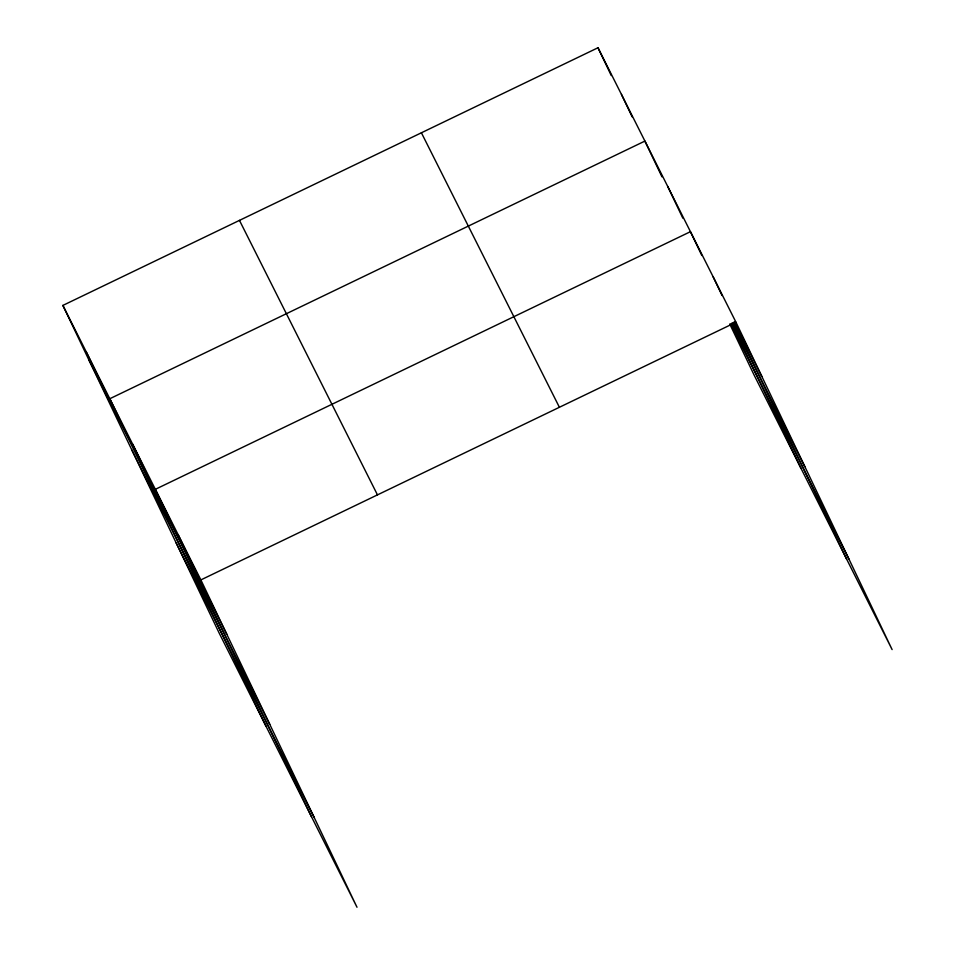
<?xml version="1.0" encoding="UTF-8"?>
<svg xmlns="http://www.w3.org/2000/svg" width="955" height="955" viewBox="0 0 955 955"><rect width="100%" height="100%" fill="white"/><g stroke="black" fill="none" stroke-linecap="round" stroke-linejoin="round"><path stroke-width="1.43" d="M62.887 305.409L200.872 579.912L357.003 907.25L219.017 632.747L62.887 305.409L597.997 47.75L735.983 322.253L892.113 649.591L754.128 375.088L729.751 323.984M200.872 579.912L735.983 322.253M734.431 321.942L761.887 376.568M732.545 322.79L804.862 466.661M730.706 323.876L849.138 559.499M421.406 132.781L559.403 407.284M239.466 220.378L377.464 494.881M88.791 359.713L226.777 634.216M131.766 449.817L269.752 724.32M176.042 542.643L314.028 817.146M713.218 276.962L722.064 295.513M734.693 322.002L739.122 331.278M701.818 255.51L690.453 231.671L155.331 489.33L311.461 816.668M733.667 322.289L846.584 559.009M667.676 186.38L682.849 218.17M661.97 176.842L644.912 141.077L109.801 398.736L265.932 726.075M731.757 323.16L801.042 468.416M621.454 94.414L632.198 116.94M597.997 47.75L611.26 75.564M178.107 534.621L204.012 588.925M132.566 444.027L158.47 498.343M86.344 352.073L112.248 406.376"/></g></svg>
